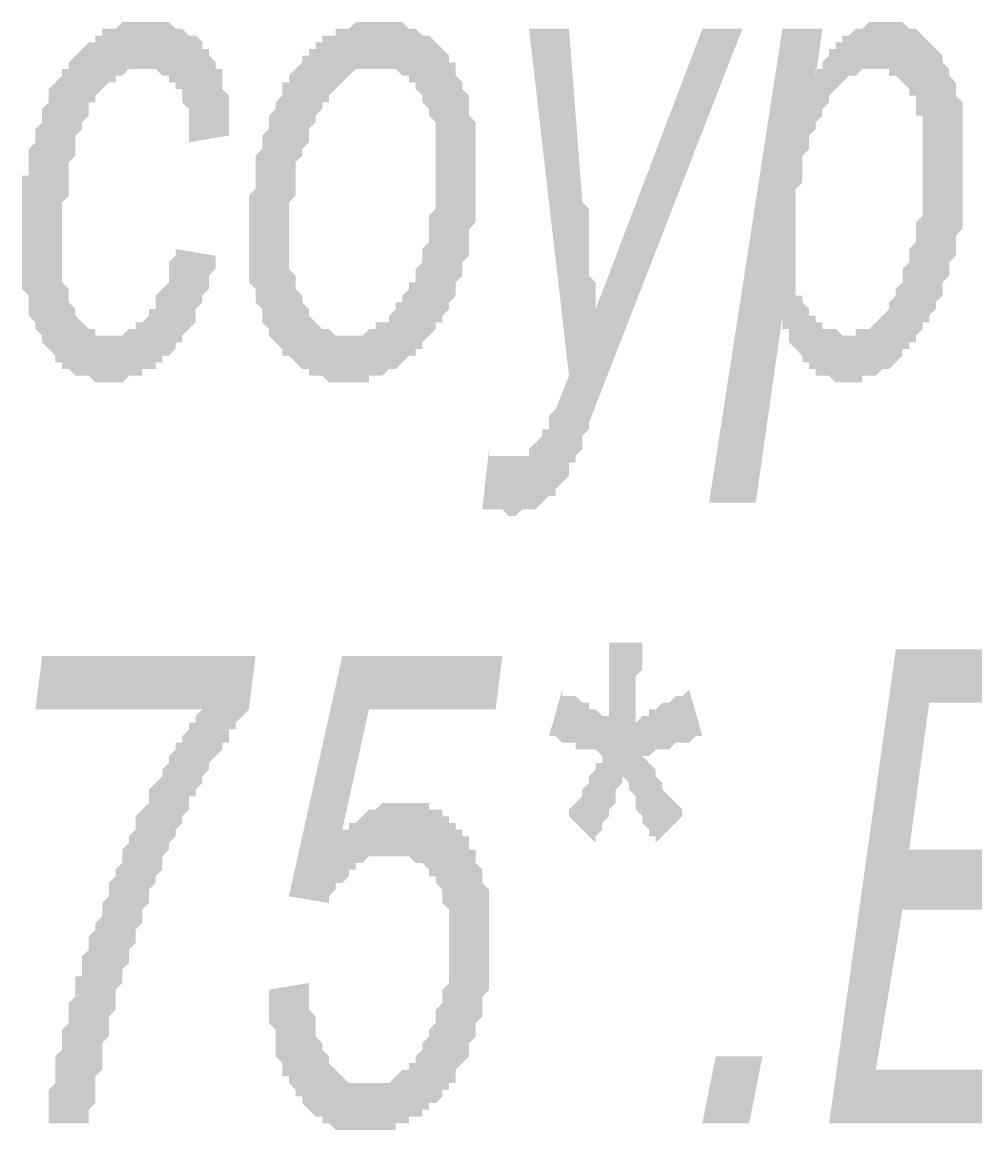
# Model space of a CAD drawing. Header units: millimetres. Extents: x 1372 to 666090, y 1285 to 31551.
# Drawn here: x 511498 to 512095, y 4124 to 4816 of the extents above; entities that cross this region are included whole.
import ezdxf

# ---------------------------------------------------------------- set-up
doc = ezdxf.new("R2010")
doc.units = ezdxf.units.MM
doc.layers.add('PDF _75-АЗ Штамп', color=7, linetype='Continuous')

msp = doc.modelspace()

# ---------------------------------------------------------------- hatches: boundary and pattern name
at = {"layer": 'PDF _75-АЗ Штамп', "transparency": 33554559}
for points in [[(511594.26, 4674.47), (511619.28, 4670.3), (511619.28, 4666.12), (511619.28, 4661.95), (511615.11, 4657.78), (511615.11, 4653.61), (511615.11, 4649.44), (511610.94, 4645.27), (511610.94, 4641.1), (511610.94, 4641.1), (511606.77, 4636.93), (511606.77, 4632.76), (511606.77, 4628.58), (511602.6, 4624.41), (511602.6, 4624.41), (511598.43, 4620.24), (511598.43, 4616.07), (511594.26, 4616.07), (511594.26, 4611.9), (511594.26, 4611.9), (511590.09, 4607.73), (511585.92, 4607.73), (511585.92, 4603.56), (511581.74, 4603.56), (511581.74, 4599.39), (511577.57, 4599.39), (511573.4, 4599.39), (511573.4, 4595.21), (511569.23, 4595.21), (511569.23, 4595.21), (511565.06, 4595.21), (511560.89, 4591.04), (511560.89, 4591.04), (511556.72, 4591.04), (511552.55, 4591.04), (511552.55, 4591.04), (511548.37, 4591.04), (511544.2, 4591.04), (511544.2, 4591.04), (511540.03, 4595.21), (511535.86, 4595.21), (511535.86, 4595.21), (511531.69, 4595.21), (511527.52, 4599.39), (511527.52, 4599.39), (511523.35, 4599.39), (511523.35, 4603.56), (511519.18, 4603.56), (511519.18, 4607.73), (511515.01, 4611.9), (511515.01, 4611.9), (511510.83, 4616.07), (511510.83, 4616.07), (511510.83, 4620.24), (511506.66, 4624.41), (511506.66, 4624.41), (511506.66, 4628.58), (511502.49, 4632.76), (511502.49, 4636.93), (511502.49, 4641.1), (511502.49, 4645.27), (511498.32, 4649.44), (511498.32, 4649.44), (511498.32, 4653.61), (511498.32, 4657.78), (511498.32, 4661.95), (511498.32, 4670.3), (511498.32, 4674.47), (511498.32, 4678.64), (511498.32, 4678.64), (511498.32, 4682.81), (511498.32, 4686.98), (511498.32, 4691.15), (511498.32, 4695.32), (511498.32, 4699.49), (511498.32, 4703.67), (511498.32, 4707.84), (511498.32, 4712.01), (511498.32, 4716.18), (511498.32, 4720.35), (511502.49, 4720.35), (511502.49, 4724.52), (511502.49, 4728.69), (511502.49, 4732.86), (511502.49, 4737.03), (511506.66, 4741.21), (511506.66, 4745.38), (511506.66, 4745.38), (511506.66, 4749.55), (511510.83, 4753.72), (511510.83, 4757.89), (511510.83, 4762.06), (511515.01, 4766.23), (511515.01, 4770.4), (511515.01, 4774.58), (511519.18, 4778.75), (511519.18, 4778.75), (511523.35, 4782.92), (511523.35, 4787.09), (511527.52, 4787.09), (511527.52, 4791.26), (511531.69, 4795.43), (511531.69, 4795.43), (511535.86, 4799.6), (511535.86, 4799.6), (511535.86, 4799.6), (511540.03, 4803.77), (511544.2, 4803.77), (511544.2, 4807.94), (511548.37, 4807.94), (511548.37, 4812.12), (511552.55, 4812.12), (511556.72, 4812.12), (511556.72, 4812.12), (511560.89, 4816.29), (511565.06, 4816.29), (511565.06, 4816.29), (511569.23, 4816.29), (511573.4, 4816.29), (511573.4, 4816.29), (511577.57, 4816.29), (511581.74, 4816.29), (511581.74, 4816.29), (511585.92, 4816.29), (511590.09, 4816.29), (511590.09, 4816.29), (511594.26, 4812.12), (511598.43, 4812.12), (511598.43, 4812.12), (511602.6, 4807.94), (511606.77, 4807.94), (511606.77, 4807.94), (511610.94, 4803.77), (511610.94, 4799.6), (511615.11, 4799.6), (511615.11, 4795.43), (511615.11, 4795.43), (511619.28, 4791.26), (511619.28, 4787.09), (511623.46, 4787.09), (511623.46, 4782.92), (511623.46, 4778.75), (511623.46, 4774.58), (511627.63, 4770.4), (511627.63, 4766.23), (511627.63, 4762.06), (511627.63, 4757.89), (511627.63, 4753.72), (511627.63, 4749.55), (511627.63, 4745.38), (511627.63, 4745.38), (511602.6, 4741.21), (511602.6, 4749.55), (511602.6, 4753.72), (511602.6, 4757.89), (511602.6, 4757.89), (511602.6, 4762.06), (511598.43, 4766.23), (511598.43, 4770.4), (511598.43, 4774.58), (511594.26, 4774.58), (511594.26, 4778.75), (511590.09, 4778.75), (511590.09, 4782.92), (511585.92, 4782.92), (511585.92, 4782.92), (511581.74, 4787.09), (511577.57, 4787.09), (511573.4, 4787.09), (511573.4, 4787.09), (511569.23, 4787.09), (511569.23, 4787.09), (511565.06, 4787.09), (511560.89, 4782.92), (511560.89, 4782.92), (511556.72, 4782.92), (511556.72, 4778.75), (511552.55, 4778.75), (511548.37, 4774.58), (511548.37, 4774.58), (511548.37, 4774.58), (511544.2, 4770.4), (511544.2, 4766.23), (511540.03, 4766.23), (511540.03, 4762.06), (511540.03, 4757.89), (511535.86, 4753.72), (511535.86, 4753.72), (511535.86, 4749.55), (511531.69, 4745.38), (511531.69, 4741.21), (511531.69, 4737.03), (511531.69, 4732.86), (511527.52, 4728.69), (511527.52, 4724.52), (511527.52, 4720.35), (511527.52, 4716.18), (511527.52, 4712.01), (511527.52, 4707.84), (511523.35, 4703.67), (511523.35, 4699.49), (511523.35, 4695.32), (511523.35, 4691.15), (511523.35, 4691.15), (511523.35, 4686.98), (511523.35, 4682.81), (511523.35, 4678.64), (511523.35, 4674.47), (511523.35, 4670.3), (511523.35, 4666.12), (511523.35, 4661.95), (511523.35, 4657.78), (511523.35, 4653.61), (511527.52, 4649.44), (511527.52, 4645.27), (511527.52, 4641.1), (511527.52, 4641.1), (511531.69, 4636.93), (511531.69, 4632.76), (511531.69, 4632.76), (511535.86, 4628.58), (511540.03, 4624.41), (511540.03, 4624.41), (511544.2, 4624.41), (511544.2, 4620.24), (511548.37, 4620.24), (511552.55, 4620.24), (511552.55, 4620.24), (511556.72, 4620.24), (511556.72, 4620.24), (511560.89, 4620.24), (511565.06, 4624.41), (511565.06, 4624.41), (511569.23, 4624.41), (511569.23, 4628.58), (511573.4, 4628.58), (511577.57, 4632.76), (511577.57, 4632.76), (511577.57, 4636.93), (511581.74, 4636.93), (511581.74, 4641.1), (511581.74, 4645.27), (511585.92, 4649.44), (511585.92, 4649.44), (511590.09, 4653.61), (511590.09, 4657.78), (511590.09, 4661.95), (511590.09, 4666.12), (511594.26, 4670.3), (511594.26, 4674.47), (511594.26, 4674.47)], [(511786.13, 4511.79), (511790.3, 4549.33), (511790.3, 4545.16), (511794.47, 4545.16), (511798.65, 4545.16), (511798.65, 4545.16), (511802.82, 4545.16), (511802.82, 4545.16), (511806.99, 4545.16), (511811.16, 4545.16), (511815.33, 4545.16), (511815.33, 4549.33), (511815.33, 4549.33), (511819.5, 4553.5), (511819.5, 4553.5), (511823.67, 4557.67), (511823.67, 4561.85), (511827.84, 4561.85), (511827.84, 4566.02), (511827.84, 4570.19), (511832.01, 4574.36), (511840.36, 4595.21), (511815.33, 4812.12), (511840.36, 4812.12), (511848.7, 4703.67), (511852.87, 4699.49), (511852.87, 4695.32), (511852.87, 4691.15), (511852.87, 4686.98), (511852.87, 4682.81), (511852.87, 4678.64), (511852.87, 4674.47), (511852.87, 4670.3), (511852.87, 4666.12), (511852.87, 4661.95), (511852.87, 4657.78), (511857.04, 4653.61), (511857.04, 4649.44), (511857.04, 4645.27), (511857.04, 4641.1), (511857.04, 4636.93), (511923.78, 4812.12), (511948.81, 4812.12), (511852.87, 4566.02), (511852.87, 4561.85), (511848.7, 4557.67), (511848.7, 4553.5), (511848.7, 4549.33), (511844.53, 4545.16), (511844.53, 4540.99), (511840.36, 4540.99), (511840.36, 4536.82), (511840.36, 4532.65), (511836.19, 4528.48), (511836.19, 4528.48), (511832.01, 4524.3), (511832.01, 4524.3), (511832.01, 4520.13), (511827.84, 4520.13), (511827.84, 4520.13), (511823.67, 4515.96), (511823.67, 4515.96), (511819.5, 4511.79), (511815.33, 4511.79), (511815.33, 4511.79), (511811.16, 4511.79), (511806.99, 4507.62), (511806.99, 4507.62), (511806.99, 4507.62), (511802.82, 4507.62), (511798.65, 4511.79), (511794.47, 4511.79), (511794.47, 4511.79), (511790.3, 4511.79), (511786.13, 4511.79), (511786.13, 4511.79)], [(511827.84, 4369.97), (511836.19, 4399.17), (511836.19, 4395), (511840.36, 4395), (511844.53, 4395), (511848.7, 4390.83), (511852.87, 4390.83), (511852.87, 4386.66), (511857.04, 4386.66), (511857.04, 4386.66), (511861.21, 4382.48), (511861.21, 4382.48), (511865.38, 4382.48), (511865.38, 4378.31), (511865.38, 4378.31), (511865.38, 4386.66), (511865.38, 4390.83), (511865.38, 4395), (511865.38, 4399.17), (511865.38, 4403.34), (511865.38, 4407.51), (511865.38, 4411.68), (511865.38, 4415.85), (511865.38, 4420.03), (511865.38, 4424.2), (511865.38, 4428.37), (511865.38, 4428.37), (511865.38, 4428.37), (511886.24, 4428.37), (511886.24, 4424.2), (511886.24, 4424.2), (511886.24, 4420.03), (511886.24, 4415.85), (511886.24, 4411.68), (511882.07, 4407.51), (511882.07, 4403.34), (511882.07, 4399.17), (511882.07, 4395), (511882.07, 4390.83), (511882.07, 4386.66), (511882.07, 4378.31), (511882.07, 4378.31), (511886.24, 4382.48), (511886.24, 4382.48), (511890.41, 4382.48), (511890.41, 4386.66), (511894.58, 4386.66), (511898.75, 4390.83), (511898.75, 4390.83), (511902.92, 4390.83), (511907.1, 4395), (511907.1, 4395), (511911.27, 4395), (511915.44, 4399.17), (511915.44, 4399.17), (511923.78, 4369.97), (511919.61, 4369.97), (511915.44, 4365.8), (511911.27, 4365.8), (511911.27, 4365.8), (511907.1, 4365.8), (511902.92, 4361.63), (511902.92, 4361.63), (511898.75, 4361.63), (511894.58, 4361.63), (511894.58, 4361.63), (511890.41, 4357.46), (511886.24, 4357.46), (511886.24, 4357.46), (511886.24, 4357.46), (511890.41, 4353.29), (511890.41, 4353.29), (511894.58, 4349.12), (511894.58, 4349.12), (511894.58, 4344.94), (511898.75, 4340.77), (511898.75, 4336.6), (511902.92, 4332.43), (511902.92, 4332.43), (511907.1, 4328.26), (511911.27, 4324.09), (511911.27, 4319.92), (511894.58, 4303.23), (511894.58, 4307.4), (511890.41, 4307.4), (511890.41, 4311.57), (511886.24, 4315.75), (511886.24, 4315.75), (511886.24, 4319.92), (511882.07, 4324.09), (511882.07, 4328.26), (511882.07, 4332.43), (511877.9, 4336.6), (511877.9, 4340.77), (511873.73, 4344.94), (511873.73, 4344.94), (511873.73, 4340.77), (511869.56, 4336.6), (511869.56, 4332.43), (511869.56, 4328.26), (511865.38, 4324.09), (511865.38, 4319.92), (511865.38, 4319.92), (511861.21, 4315.75), (511861.21, 4311.57), (511857.04, 4307.4), (511857.04, 4307.4), (511857.04, 4303.23), (511857.04, 4303.23), (511840.36, 4319.92), (511840.36, 4324.09), (511844.53, 4328.26), (511848.7, 4332.43), (511848.7, 4336.6), (511852.87, 4340.77), (511852.87, 4344.94), (511852.87, 4344.94), (511857.04, 4349.12), (511857.04, 4353.29), (511861.21, 4353.29), (511861.21, 4357.46), (511861.21, 4357.46), (511861.21, 4357.46), (511861.21, 4357.46), (511857.04, 4361.63), (511852.87, 4361.63), (511852.87, 4361.63), (511848.7, 4361.63), (511844.53, 4361.63), (511844.53, 4365.8), (511840.36, 4365.8), (511836.19, 4365.8), (511836.19, 4365.8), (511832.01, 4369.97), (511827.84, 4369.97), (511827.84, 4369.97)], [(511515.01, 4128.04), (511515.01, 4132.21), (511515.01, 4132.21), (511515.01, 4136.39), (511515.01, 4140.56), (511515.01, 4144.73), (511515.01, 4148.9), (511519.18, 4153.07), (511519.18, 4157.24), (511519.18, 4161.41), (511519.18, 4165.58), (511519.18, 4169.75), (511523.35, 4173.93), (511523.35, 4178.1), (511523.35, 4182.27), (511523.35, 4186.44), (511527.52, 4190.61), (511527.52, 4194.78), (511527.52, 4198.95), (511527.52, 4198.95), (511527.52, 4203.12), (511531.69, 4207.3), (511531.69, 4211.47), (511531.69, 4215.64), (511531.69, 4219.81), (511535.86, 4219.81), (511535.86, 4223.98), (511535.86, 4228.15), (511535.86, 4232.32), (511540.03, 4236.49), (511540.03, 4240.66), (511540.03, 4244.84), (511544.2, 4249.01), (511544.2, 4253.18), (511544.2, 4253.18), (511548.37, 4257.35), (511548.37, 4261.52), (511548.37, 4265.69), (511552.55, 4269.86), (511552.55, 4274.03), (511552.55, 4278.21), (511556.72, 4282.38), (511556.72, 4286.55), (511556.72, 4286.55), (511560.89, 4290.72), (511560.89, 4294.89), (511560.89, 4299.06), (511560.89, 4299.06), (511565.06, 4303.23), (511565.06, 4307.4), (511569.23, 4311.57), (511569.23, 4315.75), (511569.23, 4319.92), (511573.4, 4324.09), (511573.4, 4324.09), (511577.57, 4328.26), (511577.57, 4332.43), (511577.57, 4336.6), (511581.74, 4340.77), (511581.74, 4340.77), (511585.92, 4344.94), (511585.92, 4349.12), (511590.09, 4353.29), (511590.09, 4357.46), (511590.09, 4357.46), (511594.26, 4361.63), (511594.26, 4365.8), (511598.43, 4365.8), (511598.43, 4369.97), (511602.6, 4374.14), (511602.6, 4378.31), (511606.77, 4378.31), (511606.77, 4382.48), (511610.94, 4386.66), (511610.94, 4386.66), (511506.66, 4386.66), (511510.83, 4420.03), (511644.31, 4420.03), (511640.14, 4386.66), (511635.97, 4382.48), (511635.97, 4382.48), (511631.8, 4378.31), (511631.8, 4374.14), (511627.63, 4374.14), (511627.63, 4369.97), (511627.63, 4365.8), (511623.46, 4365.8), (511623.46, 4361.63), (511619.28, 4357.46), (511619.28, 4357.46), (511615.11, 4353.29), (511615.11, 4349.12), (511610.94, 4344.94), (511610.94, 4344.94), (511610.94, 4340.77), (511606.77, 4336.6), (511606.77, 4332.43), (511602.6, 4332.43), (511602.6, 4328.26), (511602.6, 4324.09), (511598.43, 4319.92), (511598.43, 4315.75), (511594.26, 4311.57), (511594.26, 4311.57), (511594.26, 4307.4), (511590.09, 4303.23), (511590.09, 4299.06), (511585.92, 4294.89), (511585.92, 4290.72), (511585.92, 4286.55), (511581.74, 4282.38), (511581.74, 4278.21), (511581.74, 4278.21), (511577.57, 4274.03), (511577.57, 4269.86), (511577.57, 4265.69), (511573.4, 4261.52), (511573.4, 4257.35), (511573.4, 4253.18), (511569.23, 4249.01), (511569.23, 4244.84), (511569.23, 4240.66), (511565.06, 4236.49), (511565.06, 4232.32), (511565.06, 4232.32), (511565.06, 4228.15), (511560.89, 4223.98), (511560.89, 4219.81), (511560.89, 4215.64), (511556.72, 4211.47), (511556.72, 4207.3), (511556.72, 4203.12), (511556.72, 4198.95), (511552.55, 4194.78), (511552.55, 4190.61), (511552.55, 4186.44), (511552.55, 4182.27), (511552.55, 4182.27), (511548.37, 4178.1), (511548.37, 4173.93), (511548.37, 4169.75), (511548.37, 4165.58), (511548.37, 4161.41), (511544.2, 4157.24), (511544.2, 4153.07), (511544.2, 4148.9), (511544.2, 4144.73), (511544.2, 4140.56), (511544.2, 4140.56), (511540.03, 4136.39), (511540.03, 4132.21), (511540.03, 4128.04), (511540.03, 4128.04)], [(511652.65, 4211.47), (511677.68, 4215.64), (511677.68, 4211.47), (511677.68, 4207.3), (511677.68, 4207.3), (511677.68, 4203.12), (511677.68, 4198.95), (511681.85, 4194.78), (511681.85, 4190.61), (511681.85, 4186.44), (511681.85, 4182.27), (511686.02, 4178.1), (511686.02, 4173.93), (511686.02, 4173.93), (511690.19, 4169.75), (511690.19, 4165.58), (511694.37, 4161.41), (511694.37, 4161.41), (511698.54, 4157.24), (511698.54, 4157.24), (511702.71, 4153.07), (511702.71, 4153.07), (511706.88, 4153.07), (511711.05, 4153.07), (511711.05, 4153.07), (511715.22, 4153.07), (511715.22, 4153.07), (511719.39, 4153.07), (511723.56, 4153.07), (511723.56, 4153.07), (511727.74, 4153.07), (511731.91, 4157.24), (511731.91, 4157.24), (511736.08, 4161.41), (511736.08, 4161.41), (511740.25, 4161.41), (511740.25, 4165.58), (511744.42, 4165.58), (511744.42, 4169.75), (511748.59, 4173.93), (511748.59, 4173.93), (511748.59, 4178.1), (511752.76, 4182.27), (511752.76, 4186.44), (511756.93, 4190.61), (511756.93, 4194.78), (511756.93, 4198.95), (511756.93, 4198.95), (511761.1, 4203.12), (511761.1, 4207.3), (511761.1, 4207.3), (511761.1, 4211.47), (511765.28, 4215.64), (511765.28, 4219.81), (511765.28, 4223.98), (511765.28, 4228.15), (511765.28, 4232.32), (511765.28, 4236.49), (511765.28, 4240.66), (511765.28, 4240.66), (511765.28, 4244.84), (511765.28, 4249.01), (511765.28, 4253.18), (511765.28, 4257.35), (511765.28, 4261.52), (511761.1, 4265.69), (511761.1, 4269.86), (511761.1, 4274.03), (511756.93, 4278.21), (511756.93, 4278.21), (511756.93, 4282.38), (511752.76, 4282.38), (511752.76, 4286.55), (511748.59, 4290.72), (511748.59, 4290.72), (511744.42, 4290.72), (511740.25, 4294.89), (511740.25, 4294.89), (511736.08, 4294.89), (511731.91, 4294.89), (511731.91, 4294.89), (511727.74, 4294.89), (511727.74, 4294.89), (511723.56, 4294.89), (511719.39, 4294.89), (511715.22, 4294.89), (511715.22, 4294.89), (511711.05, 4290.72), (511711.05, 4290.72), (511706.88, 4290.72), (511706.88, 4286.55), (511702.71, 4286.55), (511702.71, 4282.38), (511698.54, 4278.21), (511694.37, 4278.21), (511694.37, 4274.03), (511690.19, 4269.86), (511690.19, 4269.86), (511690.19, 4265.69), (511665.17, 4269.86), (511698.54, 4420.03), (511798.65, 4420.03), (511794.47, 4386.66), (511715.22, 4386.66), (511698.54, 4311.57), (511702.71, 4311.57), (511702.71, 4315.75), (511706.88, 4315.75), (511711.05, 4319.92), (511711.05, 4319.92), (511715.22, 4324.09), (511719.39, 4324.09), (511719.39, 4324.09), (511719.39, 4324.09), (511723.56, 4328.26), (511727.74, 4328.26), (511727.74, 4328.26), (511731.91, 4328.26), (511736.08, 4328.26), (511736.08, 4328.26), (511740.25, 4328.26), (511744.42, 4328.26), (511744.42, 4328.26), (511748.59, 4328.26), (511752.76, 4328.26), (511752.76, 4324.09), (511756.93, 4324.09), (511761.1, 4324.09), (511761.1, 4319.92), (511765.28, 4319.92), (511765.28, 4315.75), (511769.45, 4315.75), (511769.45, 4311.57), (511773.62, 4311.57), (511773.62, 4307.4), (511777.79, 4307.4), (511777.79, 4303.23), (511777.79, 4299.06), (511781.96, 4299.06), (511781.96, 4294.89), (511781.96, 4290.72), (511786.13, 4286.55), (511786.13, 4286.55), (511786.13, 4282.38), (511786.13, 4278.21), (511790.3, 4274.03), (511790.3, 4269.86), (511790.3, 4265.69), (511790.3, 4261.52), (511790.3, 4257.35), (511790.3, 4253.18), (511790.3, 4249.01), (511790.3, 4244.84), (511790.3, 4240.66), (511790.3, 4236.49), (511790.3, 4232.32), (511790.3, 4228.15), (511790.3, 4223.98), (511790.3, 4219.81), (511790.3, 4215.64), (511790.3, 4211.47), (511786.13, 4207.3), (511786.13, 4203.12), (511786.13, 4198.95), (511786.13, 4194.78), (511786.13, 4194.78), (511781.96, 4190.61), (511781.96, 4186.44), (511781.96, 4182.27), (511777.79, 4178.1), (511777.79, 4173.93), (511777.79, 4169.75), (511773.62, 4165.58), (511773.62, 4165.58), (511769.45, 4161.41), (511769.45, 4157.24), (511769.45, 4153.07), (511765.28, 4153.07), (511765.28, 4148.9), (511761.1, 4148.9), (511761.1, 4144.73), (511756.93, 4140.56), (511752.76, 4140.56), (511752.76, 4136.39), (511748.59, 4136.39), (511748.59, 4132.21), (511744.42, 4132.21), (511740.25, 4132.21), (511740.25, 4128.04), (511736.08, 4128.04), (511731.91, 4128.04), (511731.91, 4123.87), (511727.74, 4123.87), (511723.56, 4123.87), (511723.56, 4123.87), (511719.39, 4123.87), (511715.22, 4123.87), (511715.22, 4123.87), (511711.05, 4123.87), (511711.05, 4123.87), (511706.88, 4123.87), (511702.71, 4123.87), (511698.54, 4123.87), (511698.54, 4123.87), (511694.37, 4123.87), (511690.19, 4128.04), (511690.19, 4128.04), (511686.02, 4128.04), (511686.02, 4132.21), (511681.85, 4132.21), (511681.85, 4132.21), (511677.68, 4136.39), (511677.68, 4136.39), (511673.51, 4140.56), (511673.51, 4144.73), (511669.34, 4144.73), (511669.34, 4148.9), (511665.17, 4153.07), (511665.17, 4157.24), (511661, 4157.24), (511661, 4161.41), (511661, 4165.58), (511656.83, 4169.75), (511656.83, 4173.93), (511656.83, 4178.1), (511656.83, 4182.27), (511656.83, 4186.44), (511652.65, 4190.61), (511652.65, 4194.78), (511652.65, 4198.95), (511652.65, 4198.95), (511652.65, 4203.12), (511652.65, 4207.3), (511652.65, 4211.47), (511652.65, 4211.47)]]:
    msp.add_hatch(color=256, dxfattribs=at).paths.add_polyline_path(points)
h = msp.add_hatch(color=256, dxfattribs=at)
h.paths.add_polyline_path([(511640.14, 4678.64), (511640.14, 4682.81), (511640.14, 4686.98), (511640.14, 4691.15), (511640.14, 4695.32), (511640.14, 4699.49), (511640.14, 4703.67), (511640.14, 4707.84), (511644.31, 4712.01), (511644.31, 4716.18), (511644.31, 4720.35), (511644.31, 4724.52), (511644.31, 4728.69), (511644.31, 4732.86), (511648.48, 4737.03), (511648.48, 4741.21), (511648.48, 4745.38), (511648.48, 4745.38), (511652.65, 4749.55), (511652.65, 4753.72), (511652.65, 4757.89), (511656.83, 4762.06), (511656.83, 4762.06), (511656.83, 4766.23), (511661, 4770.4), (511661, 4774.58), (511661, 4778.75), (511665.17, 4778.75), (511665.17, 4782.92), (511669.34, 4787.09), (511669.34, 4787.09), (511673.51, 4791.26), (511673.51, 4795.43), (511677.68, 4795.43), (511677.68, 4799.6), (511681.85, 4799.6), (511681.85, 4803.77), (511686.02, 4803.77), (511686.02, 4807.94), (511690.19, 4807.94), (511694.37, 4807.94), (511694.37, 4812.12), (511698.54, 4812.12), (511702.71, 4812.12), (511702.71, 4812.12), (511706.88, 4816.29), (511711.05, 4816.29), (511711.05, 4816.29), (511715.22, 4816.29), (511719.39, 4816.29), (511719.39, 4816.29), (511723.56, 4816.29), (511723.56, 4816.29), (511727.74, 4816.29), (511731.91, 4816.29), (511736.08, 4816.29), (511736.08, 4816.29), (511740.25, 4812.12), (511744.42, 4812.12), (511744.42, 4812.12), (511748.59, 4807.94), (511748.59, 4807.94), (511752.76, 4807.94), (511756.93, 4803.77), (511756.93, 4803.77), (511761.1, 4799.6), (511761.1, 4799.6), (511765.28, 4795.43), (511765.28, 4791.26), (511765.28, 4791.26), (511769.45, 4791.26), (511769.45, 4787.09), (511769.45, 4782.92), (511773.62, 4778.75), (511773.62, 4778.75), (511773.62, 4774.58), (511777.79, 4770.4), (511777.79, 4766.23), (511777.79, 4762.06), (511777.79, 4757.89), (511781.96, 4753.72), (511781.96, 4753.72), (511781.96, 4749.55), (511781.96, 4745.38), (511781.96, 4737.03), (511781.96, 4732.86), (511781.96, 4728.69), (511781.96, 4728.69), (511781.96, 4724.52), (511781.96, 4716.18), (511781.96, 4712.01), (511781.96, 4707.84), (511781.96, 4703.67), (511781.96, 4703.67), (511781.96, 4699.49), (511781.96, 4695.32), (511781.96, 4691.15), (511777.79, 4686.98), (511777.79, 4682.81), (511777.79, 4678.64), (511777.79, 4674.47), (511777.79, 4670.3), (511773.62, 4666.12), (511773.62, 4661.95), (511773.62, 4657.78), (511773.62, 4657.78), (511769.45, 4653.61), (511769.45, 4649.44), (511769.45, 4645.27), (511765.28, 4641.1), (511765.28, 4641.1), (511765.28, 4636.93), (511761.1, 4632.76), (511761.1, 4628.58), (511756.93, 4628.58), (511756.93, 4624.41), (511752.76, 4620.24), (511752.76, 4620.24), (511748.59, 4616.07), (511748.59, 4611.9), (511744.42, 4611.9), (511744.42, 4607.73), (511744.42, 4607.73), (511740.25, 4607.73), (511736.08, 4603.56), (511736.08, 4603.56), (511731.91, 4599.39), (511727.74, 4599.39), (511727.74, 4599.39), (511723.56, 4595.21), (511719.39, 4595.21), (511719.39, 4595.21), (511715.22, 4595.21), (511715.22, 4591.04), (511711.05, 4591.04), (511706.88, 4591.04), (511702.71, 4591.04), (511702.71, 4591.04), (511702.71, 4591.04), (511698.54, 4591.04), (511694.37, 4591.04), (511694.37, 4591.04), (511690.19, 4591.04), (511686.02, 4595.21), (511686.02, 4595.21), (511681.85, 4595.21), (511677.68, 4595.21), (511677.68, 4599.39), (511673.51, 4599.39), (511669.34, 4603.56), (511669.34, 4603.56), (511669.34, 4603.56), (511665.17, 4607.73), (511661, 4607.73), (511661, 4611.9), (511656.83, 4616.07), (511656.83, 4616.07), (511652.65, 4620.24), (511652.65, 4624.41), (511652.65, 4624.41), (511648.48, 4628.58), (511648.48, 4632.76), (511648.48, 4636.93), (511644.31, 4641.1), (511644.31, 4645.27), (511644.31, 4645.27), (511644.31, 4649.44), (511640.14, 4653.61), (511640.14, 4657.78), (511640.14, 4661.95), (511640.14, 4666.12), (511640.14, 4670.3), (511640.14, 4674.47), (511640.14, 4678.64)], flags=0)
h.paths.add_polyline_path([(511665.17, 4682.81), (511665.17, 4678.64), (511665.17, 4674.47), (511665.17, 4666.12), (511665.17, 4661.95), (511669.34, 4657.78), (511669.34, 4653.61), (511669.34, 4653.61), (511669.34, 4649.44), (511673.51, 4645.27), (511673.51, 4641.1), (511673.51, 4641.1), (511677.68, 4636.93), (511677.68, 4636.93), (511677.68, 4632.76), (511681.85, 4628.58), (511681.85, 4628.58), (511686.02, 4624.41), (511686.02, 4624.41), (511690.19, 4624.41), (511694.37, 4620.24), (511694.37, 4620.24), (511698.54, 4620.24), (511702.71, 4620.24), (511702.71, 4620.24), (511706.88, 4620.24), (511706.88, 4620.24), (511711.05, 4620.24), (511715.22, 4624.41), (511715.22, 4624.41), (511719.39, 4624.41), (511719.39, 4628.58), (511723.56, 4628.58), (511727.74, 4628.58), (511727.74, 4632.76), (511731.91, 4636.93), (511731.91, 4636.93), (511731.91, 4641.1), (511736.08, 4641.1), (511736.08, 4645.27), (511740.25, 4649.44), (511740.25, 4653.61), (511744.42, 4653.61), (511744.42, 4657.78), (511744.42, 4661.95), (511748.59, 4666.12), (511748.59, 4670.3), (511748.59, 4674.47), (511748.59, 4674.47), (511752.76, 4678.64), (511752.76, 4682.81), (511752.76, 4686.98), (511752.76, 4686.98), (511752.76, 4691.15), (511752.76, 4695.32), (511756.93, 4699.49), (511756.93, 4703.67), (511756.93, 4707.84), (511756.93, 4712.01), (511756.93, 4716.18), (511756.93, 4720.35), (511756.93, 4724.52), (511756.93, 4728.69), (511756.93, 4732.86), (511756.93, 4737.03), (511756.93, 4741.21), (511756.93, 4745.38), (511756.93, 4749.55), (511756.93, 4753.72), (511752.76, 4757.89), (511752.76, 4762.06), (511752.76, 4762.06), (511748.59, 4766.23), (511748.59, 4770.4), (511748.59, 4770.4), (511748.59, 4770.4), (511744.42, 4774.58), (511744.42, 4778.75), (511740.25, 4778.75), (511740.25, 4782.92), (511736.08, 4782.92), (511731.91, 4787.09), (511731.91, 4787.09), (511727.74, 4787.09), (511723.56, 4787.09), (511723.56, 4787.09), (511719.39, 4787.09), (511719.39, 4787.09), (511715.22, 4787.09), (511711.05, 4787.09), (511711.05, 4787.09), (511706.88, 4787.09), (511702.71, 4782.92), (511702.71, 4782.92), (511698.54, 4778.75), (511698.54, 4778.75), (511698.54, 4778.75), (511694.37, 4774.58), (511694.37, 4774.58), (511690.19, 4770.4), (511690.19, 4766.23), (511686.02, 4766.23), (511686.02, 4762.06), (511681.85, 4757.89), (511681.85, 4757.89), (511681.85, 4753.72), (511677.68, 4749.55), (511677.68, 4745.38), (511677.68, 4741.21), (511673.51, 4737.03), (511673.51, 4737.03), (511673.51, 4732.86), (511669.34, 4728.69), (511669.34, 4724.52), (511669.34, 4720.35), (511669.34, 4716.18), (511669.34, 4712.01), (511669.34, 4707.84), (511665.17, 4703.67), (511665.17, 4699.49), (511665.17, 4695.32), (511665.17, 4691.15), (511665.17, 4686.98), (511665.17, 4682.81), (511665.17, 4682.81)], flags=0)
h = msp.add_hatch(color=256, dxfattribs=at)
h.paths.add_polyline_path([(511927.95, 4515.96), (511973.83, 4812.12), (511998.86, 4812.12), (511994.69, 4782.92), (511994.69, 4787.09), (511998.86, 4787.09), (511998.86, 4791.26), (512003.03, 4795.43), (512003.03, 4799.6), (512007.2, 4799.6), (512007.2, 4803.77), (512011.38, 4803.77), (512011.38, 4807.94), (512015.55, 4807.94), (512015.55, 4807.94), (512019.72, 4812.12), (512019.72, 4812.12), (512023.89, 4812.12), (512028.06, 4816.29), (512028.06, 4816.29), (512032.23, 4816.29), (512036.4, 4816.29), (512036.4, 4816.29), (512040.57, 4816.29), (512044.74, 4816.29), (512048.92, 4816.29), (512048.92, 4816.29), (512053.09, 4812.12), (512057.26, 4812.12), (512057.26, 4812.12), (512061.43, 4807.94), (512061.43, 4807.94), (512065.6, 4803.77), (512065.6, 4803.77), (512069.77, 4799.6), (512069.77, 4799.6), (512073.94, 4795.43), (512073.94, 4795.43), (512073.94, 4791.26), (512078.11, 4787.09), (512078.11, 4787.09), (512078.11, 4782.92), (512082.29, 4778.75), (512082.29, 4774.58), (512082.29, 4774.58), (512082.29, 4770.4), (512086.46, 4766.23), (512086.46, 4762.06), (512086.46, 4757.89), (512086.46, 4753.72), (512086.46, 4749.55), (512086.46, 4745.38), (512086.46, 4741.21), (512086.46, 4737.03), (512086.46, 4728.69), (512086.46, 4728.69), (512086.46, 4724.52), (512086.46, 4720.35), (512086.46, 4716.18), (512086.46, 4712.01), (512086.46, 4707.84), (512086.46, 4703.67), (512086.46, 4699.49), (512086.46, 4695.32), (512086.46, 4691.15), (512086.46, 4686.98), (512082.29, 4682.81), (512082.29, 4682.81), (512082.29, 4678.64), (512082.29, 4674.47), (512082.29, 4670.3), (512082.29, 4670.3), (512078.11, 4666.12), (512078.11, 4661.95), (512078.11, 4657.78), (512073.94, 4653.61), (512073.94, 4649.44), (512073.94, 4645.27), (512069.77, 4641.1), (512069.77, 4636.93), (512069.77, 4636.93), (512065.6, 4632.76), (512065.6, 4628.58), (512061.43, 4628.58), (512061.43, 4624.41), (512057.26, 4620.24), (512057.26, 4616.07), (512053.09, 4616.07), (512053.09, 4611.9), (512048.92, 4611.9), (512048.92, 4607.73), (512044.74, 4603.56), (512044.74, 4603.56), (512040.57, 4599.39), (512036.4, 4599.39), (512036.4, 4599.39), (512036.4, 4599.39), (512032.23, 4595.21), (512032.23, 4595.21), (512028.06, 4595.21), (512023.89, 4595.21), (512023.89, 4591.04), (512019.72, 4591.04), (512015.55, 4591.04), (512015.55, 4591.04), (512011.38, 4591.04), (512007.2, 4591.04), (512007.2, 4591.04), (512003.03, 4595.21), (512003.03, 4595.21), (511998.86, 4595.21), (511994.69, 4595.21), (511994.69, 4599.39), (511990.52, 4599.39), (511990.52, 4603.56), (511986.35, 4603.56), (511986.35, 4607.73), (511982.18, 4611.9), (511982.18, 4611.9), (511978.01, 4616.07), (511978.01, 4620.24), (511978.01, 4624.41), (511973.83, 4624.41), (511973.83, 4628.58), (511973.83, 4632.76), (511957.15, 4515.96)], flags=0)
h.paths.add_polyline_path([(511982.18, 4682.81), (511982.18, 4678.64), (511982.18, 4674.47), (511982.18, 4670.3), (511982.18, 4666.12), (511982.18, 4661.95), (511982.18, 4657.78), (511982.18, 4653.61), (511982.18, 4653.61), (511982.18, 4649.44), (511982.18, 4645.27), (511986.35, 4645.27), (511986.35, 4641.1), (511990.52, 4636.93), (511990.52, 4632.76), (511994.69, 4632.76), (511994.69, 4628.58), (511998.86, 4628.58), (511998.86, 4624.41), (512003.03, 4624.41), (512003.03, 4624.41), (512007.2, 4624.41), (512011.38, 4620.24), (512011.38, 4620.24), (512015.55, 4620.24), (512019.72, 4620.24), (512019.72, 4624.41), (512023.89, 4624.41), (512023.89, 4624.41), (512028.06, 4624.41), (512032.23, 4628.58), (512032.23, 4628.58), (512036.4, 4632.76), (512036.4, 4632.76), (512040.57, 4636.93), (512040.57, 4641.1), (512044.74, 4645.27), (512044.74, 4645.27), (512044.74, 4649.44), (512048.92, 4653.61), (512048.92, 4657.78), (512048.92, 4661.95), (512053.09, 4666.12), (512053.09, 4670.3), (512053.09, 4674.47), (512057.26, 4678.64), (512057.26, 4678.64), (512057.26, 4682.81), (512057.26, 4686.98), (512057.26, 4691.15), (512061.43, 4695.32), (512061.43, 4699.49), (512061.43, 4703.67), (512061.43, 4707.84), (512061.43, 4712.01), (512061.43, 4716.18), (512061.43, 4720.35), (512061.43, 4724.52), (512061.43, 4728.69), (512061.43, 4728.69), (512061.43, 4732.86), (512061.43, 4741.21), (512061.43, 4745.38), (512061.43, 4749.55), (512061.43, 4753.72), (512061.43, 4757.89), (512057.26, 4757.89), (512057.26, 4762.06), (512057.26, 4766.23), (512057.26, 4770.4), (512053.09, 4770.4), (512053.09, 4770.4), (512053.09, 4774.58), (512048.92, 4778.75), (512048.92, 4778.75), (512044.74, 4782.92), (512040.57, 4782.92), (512040.57, 4787.09), (512036.4, 4787.09), (512036.4, 4787.09), (512032.23, 4787.09), (512032.23, 4787.09), (512028.06, 4787.09), (512023.89, 4787.09), (512023.89, 4787.09), (512019.72, 4782.92), (512015.55, 4782.92), (512015.55, 4782.92), (512011.38, 4778.75), (512011.38, 4778.75), (512007.2, 4774.58), (512007.2, 4774.58), (512003.03, 4770.4), (512003.03, 4766.23), (511998.86, 4762.06), (511998.86, 4762.06), (511998.86, 4757.89), (511994.69, 4753.72), (511994.69, 4749.55), (511994.69, 4749.55), (511990.52, 4745.38), (511990.52, 4741.21), (511990.52, 4737.03), (511986.35, 4732.86), (511986.35, 4728.69), (511986.35, 4724.52), (511986.35, 4720.35), (511986.35, 4716.18), (511982.18, 4712.01), (511982.18, 4707.84), (511982.18, 4703.67), (511982.18, 4699.49), (511982.18, 4695.32), (511982.18, 4691.15), (511982.18, 4686.98), (511982.18, 4686.98), (511982.18, 4682.81)], flags=0)
h = msp.add_hatch(color=256, dxfattribs=at)
h.paths.add_polyline_path([(512003.03, 4128.04), (512044.74, 4424.2), (512107.31, 4424.2), (512111.48, 4424.2), (512115.65, 4424.2), (512119.83, 4424.2), (512124, 4424.2), (512124, 4424.2), (512128.17, 4424.2), (512132.34, 4424.2), (512132.34, 4424.2), (512136.51, 4424.2), (512136.51, 4424.2), (512136.51, 4420.03), (512140.68, 4420.03), (512144.85, 4420.03), (512144.85, 4420.03), (512149.02, 4415.85), (512153.2, 4415.85), (512153.2, 4411.68), (512157.37, 4411.68), (512157.37, 4411.68), (512161.54, 4407.51), (512161.54, 4403.34), (512165.71, 4403.34), (512165.71, 4399.17), (512169.88, 4395), (512169.88, 4395), (512174.05, 4390.83), (512174.05, 4386.66), (512174.05, 4382.48), (512174.05, 4378.31), (512178.22, 4374.14), (512178.22, 4369.97), (512178.22, 4365.8), (512178.22, 4361.63), (512178.22, 4357.46), (512178.22, 4353.29), (512178.22, 4353.29), (512178.22, 4349.12), (512178.22, 4344.94), (512178.22, 4340.77), (512178.22, 4336.6), (512178.22, 4332.43), (512174.05, 4328.26), (512174.05, 4324.09), (512174.05, 4319.92), (512174.05, 4319.92), (512169.88, 4315.75), (512169.88, 4311.57), (512169.88, 4311.57), (512165.71, 4307.4), (512165.71, 4303.23), (512165.71, 4303.23), (512161.54, 4299.06), (512161.54, 4299.06), (512157.37, 4294.89), (512157.37, 4290.72), (512153.2, 4290.72), (512149.02, 4286.55), (512149.02, 4286.55), (512144.85, 4286.55), (512140.68, 4282.38), (512140.68, 4282.38), (512144.85, 4282.38), (512144.85, 4278.21), (512149.02, 4278.21), (512153.2, 4274.03), (512153.2, 4274.03), (512157.37, 4269.86), (512157.37, 4269.86), (512161.54, 4265.69), (512161.54, 4261.52), (512165.71, 4261.52), (512165.71, 4257.35), (512165.71, 4253.18), (512169.88, 4253.18), (512169.88, 4249.01), (512169.88, 4244.84), (512169.88, 4240.66), (512174.05, 4236.49), (512174.05, 4232.32), (512174.05, 4228.15), (512174.05, 4223.98), (512174.05, 4219.81), (512174.05, 4215.64), (512174.05, 4211.47), (512174.05, 4207.3), (512174.05, 4207.3), (512174.05, 4203.12), (512169.88, 4198.95), (512169.88, 4194.78), (512169.88, 4190.61), (512169.88, 4186.44), (512165.71, 4182.27), (512165.71, 4178.1), (512165.71, 4173.93), (512165.71, 4173.93), (512161.54, 4169.75), (512161.54, 4165.58), (512157.37, 4165.58), (512157.37, 4161.41), (512153.2, 4157.24), (512153.2, 4153.07), (512149.02, 4153.07), (512149.02, 4148.9), (512144.85, 4148.9), (512144.85, 4144.73), (512140.68, 4144.73), (512140.68, 4140.56), (512136.51, 4140.56), (512136.51, 4136.39), (512132.34, 4136.39), (512132.34, 4136.39), (512128.17, 4132.21), (512124, 4132.21), (512124, 4132.21), (512119.83, 4128.04), (512115.65, 4128.04), (512115.65, 4128.04), (512111.48, 4128.04), (512107.31, 4128.04), (512103.14, 4128.04), (512103.14, 4128.04), (512103.14, 4128.04)], flags=0)
h.paths.add_polyline_path([(512053.09, 4299.06), (512094.8, 4299.06), (512098.97, 4299.06), (512103.14, 4299.06), (512107.31, 4299.06), (512111.48, 4299.06), (512111.48, 4299.06), (512115.65, 4299.06), (512119.83, 4299.06), (512124, 4299.06), (512124, 4303.23), (512128.17, 4303.23), (512128.17, 4303.23), (512132.34, 4303.23), (512132.34, 4307.4), (512136.51, 4307.4), (512136.51, 4311.57), (512140.68, 4311.57), (512140.68, 4311.57), (512144.85, 4315.75), (512144.85, 4319.92), (512149.02, 4324.09), (512149.02, 4324.09), (512149.02, 4328.26), (512149.02, 4332.43), (512153.2, 4336.6), (512153.2, 4340.77), (512153.2, 4344.94), (512153.2, 4349.12), (512153.2, 4353.29), (512153.2, 4357.46), (512153.2, 4361.63), (512153.2, 4365.8), (512149.02, 4365.8), (512149.02, 4369.97), (512149.02, 4374.14), (512144.85, 4378.31), (512144.85, 4378.31), (512140.68, 4382.48), (512140.68, 4382.48), (512136.51, 4386.66), (512136.51, 4386.66), (512136.51, 4386.66), (512132.34, 4386.66), (512132.34, 4386.66), (512128.17, 4390.83), (512128.17, 4390.83), (512124, 4390.83), (512119.83, 4390.83), (512115.65, 4390.83), (512111.48, 4390.83), (512111.48, 4390.83), (512065.6, 4390.83)], flags=0)
h.paths.add_polyline_path([(512032.23, 4161.41), (512082.29, 4161.41), (512086.46, 4161.41), (512090.63, 4161.41), (512090.63, 4161.41), (512094.8, 4161.41), (512098.97, 4161.41), (512103.14, 4161.41), (512103.14, 4161.41), (512107.31, 4161.41), (512107.31, 4161.41), (512111.48, 4161.41), (512111.48, 4165.58), (512115.65, 4165.58), (512119.83, 4165.58), (512119.83, 4169.75), (512124, 4169.75), (512124, 4173.93), (512128.17, 4173.93), (512132.34, 4178.1), (512132.34, 4178.1), (512136.51, 4182.27), (512136.51, 4186.44), (512136.51, 4186.44), (512140.68, 4190.61), (512140.68, 4194.78), (512140.68, 4198.95), (512144.85, 4203.12), (512144.85, 4207.3), (512144.85, 4211.47), (512144.85, 4215.64), (512144.85, 4219.81), (512144.85, 4219.81), (512144.85, 4223.98), (512144.85, 4228.15), (512144.85, 4232.32), (512144.85, 4236.49), (512140.68, 4240.66), (512140.68, 4244.84), (512140.68, 4249.01), (512136.51, 4249.01), (512136.51, 4253.18), (512136.51, 4253.18), (512132.34, 4257.35), (512132.34, 4257.35), (512128.17, 4257.35), (512128.17, 4261.52), (512124, 4261.52), (512119.83, 4261.52), (512119.83, 4261.52), (512115.65, 4261.52), (512111.48, 4261.52), (512107.31, 4261.52), (512103.14, 4261.52), (512103.14, 4261.52), (512048.92, 4261.52)], flags=0)

# ---------------------------------------------------------------- linework, layer by layer
at = {"layer": 'PDF _75-АЗ Штамп', "lineweight": 18, "transparency": 33554559}
msp.add_solid([(511923.78, 4128.04), (511932.12, 4169.75), (511952.98, 4128.04), (511961.32, 4169.75)], dxfattribs=at)

doc.saveas('drawing.dxf')
